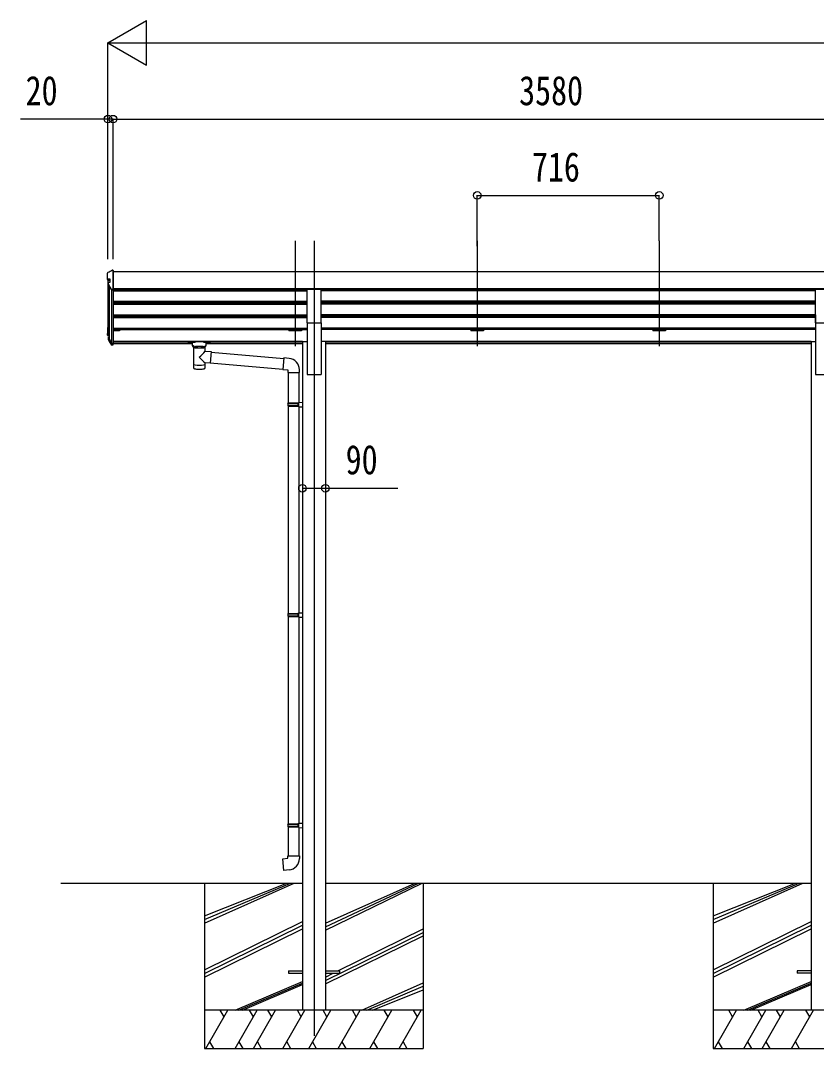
# Model space of a CAD drawing. Units: millimetres, scale not verified. Extents: x -14718 to 14718, y -10395 to 10395.
# Drawn here: x -6830 to -3700, y -5488 to -1447 of the extents above; entities that cross this region are included whole.
import ezdxf
from ezdxf.enums import TextEntityAlignment as Align

# ---------------------------------------------------------------- set-up
doc = ezdxf.new("R2010")
doc.units = ezdxf.units.MM
doc.header["$LTSCALE"] = 40
for name, color, linetype in [('0-3_YKK_12', 2, 'Continuous'), ('0-4_YKK_13', 4, 'Continuous'), ('0-5_YKK_A1', 4, 'Continuous'), ('0-6_YKK_D', 6, 'Continuous')]:
    doc.layers.add(name, color=color, linetype=linetype)
doc.styles.add('ＭＳ ゴシック', font='')
doc.styles.get('ＭＳ ゴシック').set_extended_font_data('MS Gothic')

msp = doc.modelspace()

# ---------------------------------------------------------------- linework, layer by layer
at = {"layer": '0-3_YKK_12'}
for p, q in [((-5750.43, -2313.1), (-5750.43, -2726.37)), ((-5676.23, -2313.1), (-5676.23, -2790.62)), ((-5034.43, -2313.1), (-5034.43, -2726.37)), ((-4318.43, -2313.1), (-4318.43, -2726.37)), ((-5676.23, -2743.94), (-5676.23, -5437.51))]:
    msp.add_line(p, q, dxfattribs=at)
at = {"layer": '0-4_YKK_13'}
for p, q in [((-6488.43, -2460.64), (-6488.43, -2439.61)), ((-6488.43, -2465.21), (-6488.43, -2460.64)), ((-6467.45, -2428.31), (-6466.43, -2428.31)), ((-6466.43, -2502.38), (-6466.43, -2428.31)), ((-6486.43, -2467.2), (-6477.63, -2467.2)), ((-6486.06, -2477.98), (-6486.06, -2482.16)), ((-6485.82, -2483.11), (-6474.2, -2504.45)), ((-6472.44, -2502.38), (-6466.43, -2502.38)), ((-5703.73, -2634.94), (-5703.73, -2503.14)), ((-5703.73, -2503.14), (-5648.73, -2503.14)), ((-5648.73, -2634.94), (-5648.73, -2503.14)), ((-3703.73, -2634.94), (-3703.73, -2503.14)), ((-3703.73, -2503.14), (-3648.73, -2503.14)), ((-6472.44, -2505.49), (-6466.43, -2505.49)), ((-6488.43, -2655.76), (-6488.43, -2676.68)), ((-6486.93, -2655.76), (-6486.93, -2676.68)), ((-5703.73, -2634.94), (-5648.73, -2634.94)), ((-3703.73, -2634.94), (-3648.73, -2634.94)), ((-6488.43, -2683.24), (-6488.43, -2676.68)), ((-6486.43, -2677.17), (-6481.66, -2677.17)), ((-6486.43, -2678.66), (-6481.66, -2678.66)), ((-6481.66, -2685.2), (-6486.43, -2685.2)), ((-6486.06, -2693.62), (-6486.06, -2699.78)), ((-6485.82, -2694.57), (-6474.2, -2715.91)), ((-6484.5, -2693.86), (-6472.88, -2715.2)), ((-6481.46, -2691.59), (-6484.17, -2691.64)), ((-6481.46, -2692.99), (-6484.09, -2693.13)), ((-6481.46, -2693.51), (-6484.09, -2693.65)), ((-6483.31, -2695.52), (-6472.71, -2714.97)), ((-6472.44, -2715.46), (-6466.43, -2715.46)), ((-6472.44, -2716.95), (-6466.43, -2716.95)), ((-6472.44, -2722.05), (-6466.43, -2722.05)), ((-6466.43, -2715.46), (-6466.43, -2715.19)), ((-6466.43, -2716.95), (-6466.43, -2715.46)), ((-6466.43, -2722.05), (-6466.43, -2716.95)), ((-6169.72, -2713.17), (-6169.72, -2711.16)), ((-6154.22, -2723.78), (-6154.22, -2713.28)), ((-6148.57, -2731.35), (-6154.22, -2723.78)), ((-6153.27, -2711.56), (-6153.27, -2709.44)), ((-6101.18, -2709.44), (-6153.27, -2709.44)), ((-6153.27, -2711.56), (-6143.11, -2711.56)), ((-6150.13, -2730.78), (-6150.13, -2801.19)), ((-6148.56, -2731.36), (-6148.55, -2731.87)), ((-6141.8, -2727.13), (-6141.8, -2733.04)), ((-6141.8, -2727.13), (-6112.64, -2727.13)), ((-6141.8, -2727.13), (-6141.8, -2733.04)), ((-6112.64, -2727.13), (-6112.64, -2733.04)), ((-6112.64, -2727.13), (-6112.64, -2733.04)), ((-6111.33, -2711.56), (-6101.18, -2711.56)), ((-6105.89, -2731.87), (-6105.88, -2731.36)), ((-6105.87, -2731.35), (-6100.22, -2723.78)), ((-6104.33, -2745.81), (-6104.33, -2730.78)), ((-6104.32, -2745.81), (-6080.4, -2747.91)), ((-6101.18, -2711.56), (-6101.18, -2709.44)), ((-6100.22, -2723.78), (-6100.22, -2713.28)), ((-6084.72, -2713.17), (-6084.72, -2711.16)), ((-6080.4, -2747.91), (-6084.39, -2793.53)), ((-6080.57, -2749.8), (-5795.52, -2774.74)), ((-6080.54, -2749.5), (-6080.54, -2749.5)), ((-5774.51, -2774.57), (-5795.34, -2772.75)), ((-6150.13, -2801.19), (-6150.13, -2802.68)), ((-6150.13, -2802.68), (-6150.13, -2810.61)), ((-6104.33, -2801.19), (-6104.33, -2791.79)), ((-6104.33, -2802.68), (-6104.33, -2801.19)), ((-6104.33, -2810.61), (-6104.33, -2802.68)), ((-6084.39, -2793.53), (-6104.32, -2791.79)), ((-6084.41, -2793.53), (-6084.39, -2793.52)), ((-6084.23, -2791.64), (-5799.18, -2816.58)), ((-5733.43, -2830.31), (-5733.43, -2819.4)), ((-5779.43, -2830.31), (-5733.43, -2830.31)), ((-5777.43, -2830.31), (-5777.43, -2950.08)), ((-5735.43, -2830.31), (-5735.43, -2947.52)), ((-5737.43, -2947.58), (-5721.43, -2947.11)), ((-5737.43, -2949.58), (-5737.43, -2947.58)), ((-5737.43, -2949.58), (-5735.43, -2949.58)), ((-5721.43, -2947.11), (-5721.43, -2965.05)), ((-5779.43, -2952.08), (-5778.43, -2950.08)), ((-5779.43, -2952.08), (-5735.43, -2952.08)), ((-5779.43, -2952.08), (-5779.43, -2960.08)), ((-5779.43, -2960.08), (-5735.43, -2960.08)), ((-5779.43, -2960.08), (-5778.43, -2962.08)), ((-5778.43, -2950.08), (-5735.43, -2950.08)), ((-5778.43, -2962.08), (-5735.43, -2962.08)), ((-5777.43, -2962.08), (-5777.43, -3777.45)), ((-5739.9, -2952.08), (-5740.33, -2950.08)), ((-5737.43, -2964.58), (-5737.43, -2962.58)), ((-5737.43, -2964.58), (-5721.43, -2965.05)), ((-5735.43, -2964.64), (-5735.43, -3774.89)), ((-5779.43, -3779.45), (-5778.43, -3777.45)), ((-5779.43, -3779.45), (-5735.43, -3779.45)), ((-5779.43, -3779.45), (-5779.43, -3787.45)), ((-5779.43, -3787.45), (-5735.43, -3787.45)), ((-5779.43, -3787.45), (-5778.43, -3789.45)), ((-5778.43, -3777.45), (-5735.43, -3777.45)), ((-5778.43, -3789.45), (-5735.43, -3789.45)), ((-5777.43, -3789.45), (-5777.43, -4604.83)), ((-5739.9, -3779.45), (-5740.33, -3777.45)), ((-5737.43, -3774.95), (-5721.43, -3774.48)), ((-5737.43, -3776.95), (-5737.43, -3774.95)), ((-5737.43, -3776.95), (-5735.43, -3776.95)), ((-5737.43, -3791.95), (-5737.43, -3789.95)), ((-5737.43, -3791.95), (-5721.43, -3792.42)), ((-5735.43, -3792.01), (-5735.43, -4602.27)), ((-5721.43, -3774.48), (-5721.43, -3792.42)), ((-5779.43, -4606.83), (-5778.43, -4604.83)), ((-5778.43, -4604.83), (-5735.43, -4604.83)), ((-5739.9, -4606.83), (-5740.33, -4604.83)), ((-5737.43, -4602.33), (-5721.43, -4601.86)), ((-5737.43, -4604.33), (-5737.43, -4602.33)), ((-5737.43, -4604.33), (-5735.43, -4604.33)), ((-5721.43, -4601.86), (-5721.43, -4619.8)), ((-5779.43, -4606.83), (-5735.43, -4606.83)), ((-5779.43, -4606.83), (-5779.43, -4614.83)), ((-5779.43, -4614.83), (-5735.43, -4614.83)), ((-5779.43, -4614.83), (-5778.43, -4616.83)), ((-5778.43, -4616.83), (-5735.43, -4616.83)), ((-5777.43, -4616.83), (-5777.43, -4729.94)), ((-5737.43, -4619.33), (-5737.43, -4617.33)), ((-5737.43, -4619.33), (-5721.43, -4619.8)), ((-5735.43, -4619.39), (-5735.43, -4729.94)), ((-5779.43, -4729.94), (-5733.43, -4729.94)), ((-5779.43, -4739.94), (-5779.43, -4729.94)), ((-5733.43, -4729.94), (-5733.43, -4740.86)), ((-5776.43, -5183.01), (-5776.43, -5192.01)), ((-5776.43, -5183.01), (-5721.43, -5183.01)), ((-5776.43, -5192.01), (-5721.43, -5192.01)), ((-5631.23, -5183.01), (-5576.23, -5183.01)), ((-5631.23, -5192.01), (-5576.23, -5192.01)), ((-5576.23, -5183.01), (-5576.23, -5192.01)), ((-3776.43, -5183.01), (-3776.43, -5192.01)), ((-3721.43, -5183.01), (-3776.43, -5183.01)), ((-3721.43, -5192.01), (-3776.43, -5192.01))]:
    msp.add_line(p, q, dxfattribs=at)
for points in [[(-6477.63, -2475.58), (-6477.63, -2462.66), (-6486.43, -2462.66)], [(-6467.45, -2428.31), (-6468.11, -2428.41), (-6468.36, -2428.52)], [(-6485.82, -2483.11), (-6486, -2482.64), (-6486.06, -2482.16)], [(-6483.43, -2695.05), (-6483.4, -2695.29), (-6483.31, -2695.52)], [(-6141.8, -2733.04), (-6142.62, -2732.28), (-6143.06, -2731.87), (-6144.64, -2730.38), (-6145.05, -2729.98), (-6146.15, -2728.95), (-6146.69, -2728.48), (-6147.34, -2727.94), (-6148.52, -2727.03), (-6149.66, -2726.24), (-6150.72, -2725.58), (-6151.69, -2725.02), (-6152.52, -2724.58), (-6153.67, -2724.02), (-6154.22, -2723.77)], [(-6141.8, -2727.13), (-6140.04, -2728.96), (-6138.22, -2730.35)], [(-6138.22, -2730.35), (-6137.1, -2731.05), (-6135.95, -2731.68), (-6134.76, -2732.23), (-6133.54, -2732.7), (-6132.31, -2733.08), (-6131.05, -2733.38), (-6129.78, -2733.6), (-6128.5, -2733.73), (-6127.22, -2733.77), (-6125.94, -2733.73), (-6124.66, -2733.6), (-6123.39, -2733.38), (-6122.13, -2733.08), (-6120.9, -2732.7), (-6119.68, -2732.23), (-6118.5, -2731.68), (-6117.34, -2731.05), (-6116.22, -2730.35)], [(-6112.64, -2727.13), (-6114.41, -2728.96), (-6116.22, -2730.35)], [(-6112.64, -2733.04), (-6111.82, -2732.28), (-6111.38, -2731.87), (-6109.8, -2730.38), (-6109.39, -2729.98), (-6108.29, -2728.95), (-6107.75, -2728.48), (-6107.1, -2727.94), (-6105.92, -2727.03), (-6104.78, -2726.24), (-6103.72, -2725.58), (-6102.76, -2725.02), (-6101.92, -2724.58), (-6100.77, -2724.02), (-6100.22, -2723.77)], [(-5795.34, -2772.75), (-5799.35, -2818.57), (-5779.43, -2820.31), (-5779.43, -2830.31)], [(-5737.43, -2962.58), (-5735.43, -2962.58), (-5735.43, -2949.58)], [(-5739.9, -2952.08), (-5739.9, -2960.08), (-5740.33, -2962.08)], [(-5739.9, -3779.45), (-5739.9, -3787.45), (-5740.33, -3789.45)], [(-5737.43, -3789.95), (-5735.43, -3789.95), (-5735.43, -3776.95)], [(-5737.43, -4617.33), (-5735.43, -4617.33), (-5735.43, -4604.33)], [(-5739.9, -4606.83), (-5739.9, -4614.83), (-5740.33, -4616.83)], [(-5774.51, -4785.68), (-5795.34, -4787.51), (-5799.35, -4741.68), (-5779.43, -4739.94)]]:
    msp.add_lwpolyline(points, dxfattribs=at)
for centre, radius, start, end in [((-6486.44, -2439.62), 1.99, 92.61029, 179.78273), ((-6486.42, -2460.65), 2.01, 179.65646, 269.73028), ((-6486.44, -2465.21), 2, 180.1578, 270.15693), ((-6484.02, -2477.98), 2.05, 94.16146, 208.53562), ((-6472.42, -2500.41), 1.98, 206.22789, 269.52692), ((-6472.44, -2503.49), 2, 208.65684, 270.0631), ((-6486.44, -2655.77), 1.99, 95.57947, 179.8532), ((-6486.43, -2655.77), 0.498, 113.46256, 179.8532), ((-6486.43, -2656.29), 0.498, 113.46256, 179.8532), ((-6486.44, -2676.67), 2, 180.1578, 270.15693), ((-6486.46, -2683.22), 1.98, 180.53254, 270.72538), ((-6486.43, -2676.67), 0.499, 180.1578, 270.15693), ((-6485.43, -2676.2), 0.996, 180.13284, 257.20178), ((-6484.07, -2693.62), 1.99, 92.73844, 208.43621), ((-6484.27, -2699.81), 1.79, 179.20521, 209.83812), ((-6484.07, -2693.62), 0.497, 92.73844, 208.43621), ((-6484.06, -2694.15), 0.5, 92.92822, 148.19941), ((-6472.44, -2714.95), 2, 208.65684, 270.0631), ((-6472.47, -2720.03), 2.02, 210.93953, 270.83929), ((-6472.44, -2714.96), 0.5, 208.65684, 270.0631), ((-6471.84, -2714.49), 1, 208.65405, 257.13177), ((-6466.73, -2715.19), 0.298, 293.5963, 359.91972), ((-6207.42, -2670.32), 127.78, 308.87342, 323.78673), ((-6013.64, -2674.38), 148.36, 220.03306, 232.31976), ((-5778.43, -2819.4), 45, 0, 85), ((-6145.13, -2810.61), 5, 180, 259.32659), ((-6109.33, -2810.61), 5, 280.67342, 0), ((-5778.43, -4740.86), 45, 275, 0)]:
    msp.add_arc(centre, radius, start, end, dxfattribs=at)
for centre, major_axis, ratio, start_param, end_param in [((-6611, -2456.02), (2175.25, 113.38), 0.005463, 1.5132142, 1.5132624), ((-6499.18, -2456.02), (222.61, 113.61), 0.042479, 1.4102522, 1.4918239), ((-6504.51, -2456.02), (-61.55, 113.97), 0.043861, 4.2804044, 4.4860427), ((-5882.3, -2456.02), (2175.25, 113.38), 0.005463, 1.847733, 1.8508593), ((-6504.51, -2655.04), (-61.55, 113.97), 0.043861, 1.9592168, 2.1648551), ((-6153.27, -2713.17), (16.45, 0), 0.098162, 1.5707963, 4.6543397), ((-6153.27, -2711.16), (-16.45, 0), 0.104529, 4.712389, 6.2831853), ((-6143.11, -2713.28), (11.11, 0), 0.152515, 1.5707963, 3.1415927), ((-6127.23, -2730.78), (22.9, 0), 0.130526, 2.9082195, 6.5147838), ((-6127.22, -2730.99), (-21.53, 0), 0.129428, 0.1297924, 3.0084543), ((-6111.33, -2713.28), (-11.11, 0), 0.152515, 3.1415927, 4.712389), ((-6101.18, -2711.16), (16.45, 0), 0.104529, 6.2831853, 7.8539816), ((-6101.18, -2713.17), (-16.45, 0), 0.098162, 1.6288456, 4.712389), ((-6127.23, -2798.2), (22.9, 0), 0.130526, 3.1415927, 6.2831853), ((-6127.23, -2813.82), (22.9, 0), 0.130526, 3.7473022, 5.6774759)]:
    msp.add_ellipse(centre, major_axis=major_axis, ratio=ratio, start_param=start_param, end_param=end_param, dxfattribs=at)
for centre, major_axis in [((-6162.22, -2713.19), (3, 0)), ((-6092.22, -2713.19), (-3, 0))]:
    msp.add_ellipse(centre, major_axis=major_axis, ratio=0.107858, dxfattribs=at)
at = {"layer": '0-5_YKK_A1'}
for p, q in [((-6466.43, -2429.52), (-6466.43, -2718.09)), ((-2886.43, -2434.1), (-6466.23, -2434.1)), ((-6486.43, -2467.2), (-6486.43, -2676.2)), ((-6481.46, -2491.11), (-6481.46, -2698.54)), ((-2886.44, -2500.7), (-6466.24, -2500.7)), ((-6466.23, -2503.95), (-5703.73, -2503.95)), ((-5703.73, -2504.06), (-6466.23, -2504.06)), ((-6441.23, -2508.5), (-6441.23, -2504.06)), ((-5775.43, -2503.95), (-5775.43, -2508.5)), ((-5725.43, -2508.5), (-5725.43, -2503.95)), ((-3703.73, -2503.95), (-5648.73, -2503.95)), ((-5059.43, -2503.95), (-5059.43, -2508.5)), ((-5009.43, -2508.5), (-5009.43, -2503.95)), ((-4343.43, -2503.95), (-4343.43, -2508.5)), ((-4293.43, -2508.5), (-4293.43, -2503.95)), ((-6472.43, -2505.49), (-6472.44, -2715.29)), ((-6466.23, -2508.5), (-5703.73, -2508.5)), ((-3703.73, -2508.5), (-5648.73, -2508.5)), ((-6466.23, -2550.37), (-5703.73, -2550.37)), ((-6466.23, -2551.87), (-5703.73, -2551.87)), ((-6466.23, -2556.19), (-5703.73, -2556.19)), ((-6466.23, -2561.07), (-5703.73, -2561.07)), ((-6441.23, -2561.07), (-6441.23, -2556.19)), ((-5775.43, -2556.19), (-5775.43, -2561.07)), ((-5725.43, -2561.07), (-5725.43, -2556.19)), ((-3703.73, -2550.37), (-5648.73, -2550.37)), ((-3703.73, -2551.87), (-5648.73, -2551.87)), ((-3703.73, -2556.19), (-5648.73, -2556.19)), ((-3703.73, -2561.07), (-5648.73, -2561.07)), ((-5059.43, -2556.19), (-5059.43, -2561.07)), ((-5009.43, -2561.07), (-5009.43, -2556.19)), ((-4343.43, -2556.19), (-4343.43, -2561.07)), ((-4293.43, -2561.07), (-4293.43, -2556.19)), ((-6466.23, -2602.95), (-5703.73, -2602.95)), ((-6466.23, -2604.45), (-5703.73, -2604.45)), ((-6466.23, -2608.76), (-5703.73, -2608.76)), ((-6466.23, -2613.65), (-5703.73, -2613.65)), ((-6441.23, -2613.65), (-6441.23, -2608.76)), ((-5775.43, -2608.76), (-5775.43, -2613.65)), ((-5725.43, -2613.65), (-5725.43, -2608.76)), ((-3703.73, -2602.95), (-5648.73, -2602.95)), ((-3703.73, -2604.45), (-5648.73, -2604.45)), ((-3703.73, -2608.76), (-5648.73, -2608.76)), ((-3703.73, -2613.65), (-5648.73, -2613.65)), ((-5059.43, -2608.76), (-5059.43, -2613.65)), ((-5009.43, -2613.65), (-5009.43, -2608.76)), ((-4343.43, -2608.76), (-4343.43, -2613.65)), ((-4293.43, -2613.65), (-4293.43, -2608.76)), ((-3703.73, -2603.05), (-3703.73, -2837.51)), ((-6466.23, -2655.53), (-5703.73, -2655.53)), ((-6466.23, -2657.03), (-5703.73, -2657.03)), ((-6466.23, -2661.34), (-5703.73, -2661.34)), ((-6441.23, -2666.86), (-6466.23, -2666.86)), ((-6441.23, -2661.34), (-6441.23, -2666.86)), ((-6441.23, -2661.7), (-5703.73, -2661.7)), ((-5775.43, -2661.34), (-5775.43, -2666.86)), ((-5725.43, -2666.86), (-5775.43, -2666.86)), ((-5725.43, -2661.34), (-5725.43, -2666.86)), ((-5703.73, -2634.94), (-5703.73, -2837.51)), ((-5648.73, -2634.94), (-5648.73, -2837.51)), ((-3703.73, -2655.53), (-5648.73, -2655.53)), ((-3703.73, -2657.03), (-5648.73, -2657.03)), ((-3703.73, -2661.34), (-5648.73, -2661.34)), ((-4251.23, -2661.7), (-5648.73, -2661.7)), ((-5059.43, -2661.34), (-5059.43, -2666.86)), ((-5009.43, -2666.86), (-5059.43, -2666.86)), ((-5009.43, -2661.34), (-5009.43, -2666.86)), ((-4343.43, -2661.34), (-4343.43, -2666.86)), ((-4293.43, -2666.86), (-4343.43, -2666.86)), ((-4293.43, -2661.34), (-4293.43, -2666.86)), ((-3703.73, -2661.7), (-4201.23, -2661.7)), ((-5721.43, -2708.93), (-6466.43, -2708.93)), ((-6167.15, -2710.34), (-6466.43, -2710.34)), ((-6154.22, -2718.02), (-6466.43, -2718.02)), ((-5721.43, -2718.02), (-6100.22, -2718.02)), ((-5721.43, -2710.34), (-6087.29, -2710.34)), ((-5721.43, -2708.51), (-5721.43, -5337.51)), ((-5721.43, -2708.51), (-5703.73, -2708.51)), ((-5631.03, -2708.51), (-5648.73, -2708.51)), ((-5631.03, -2708.51), (-5631.03, -5337.51)), ((-3721.43, -2708.93), (-5631.03, -2708.93)), ((-3721.43, -2710.34), (-5631.03, -2710.34)), ((-3721.43, -2718.02), (-5631.03, -2718.02)), ((-3721.43, -2708.51), (-3721.43, -5337.51)), ((-3721.43, -2708.51), (-3703.73, -2708.51)), ((-5703.73, -2837.51), (-5648.73, -2837.51)), ((-3703.73, -2837.51), (-3648.73, -2837.51)), ((-6671.43, -4837.51), (-5721.43, -4837.51)), ((-6106.43, -4837.51), (-6106.43, -5487.51)), ((-6106.43, -4966.49), (-5782.45, -4837.51)), ((-6106.43, -4980.63), (-5768.31, -4837.51)), ((-6106.43, -4994.77), (-5754.16, -4837.51)), ((-5631.43, -4837.51), (-3721.43, -4837.51)), ((-5631.03, -5022.94), (-5250.8, -4837.51)), ((-5631.03, -5008.81), (-5264.94, -4837.51)), ((-5631.03, -4994.67), (-5279.08, -4837.51)), ((-5246.43, -4837.51), (-5246.43, -5487.51)), ((-4106.43, -4837.51), (-4106.43, -5487.51)), ((-4106.43, -4966.49), (-3782.45, -4837.51)), ((-4106.43, -4980.63), (-3768.31, -4837.51)), ((-4106.43, -4994.77), (-3754.17, -4837.51)), ((-6106.43, -5178.62), (-5721.43, -4988.62)), ((-6106.43, -5192.76), (-5721.43, -5002.76)), ((-4106.43, -5178.62), (-3721.43, -4988.62)), ((-4106.43, -5192.76), (-3721.43, -5002.76)), ((-6106.43, -5206.9), (-5721.43, -5016.9)), ((-5631.03, -5220.93), (-5246.43, -5031.13)), ((-5631.03, -5233.92), (-5246.43, -5045.27)), ((-5582.84, -5183.01), (-5246.43, -5016.99)), ((-4106.43, -5206.9), (-3721.43, -5016.9)), ((-5631.03, -5206.79), (-5601.08, -5192.01)), ((-5986.18, -5337.51), (-5721.43, -5224.38)), ((-5972.03, -5337.51), (-5721.43, -5230.42)), ((-5957.89, -5337.51), (-5721.43, -5236.46)), ((-5488.26, -5337.51), (-5246.43, -5229.12)), ((-5468.08, -5337.51), (-5246.43, -5243.26)), ((-3986.18, -5337.51), (-3721.43, -5224.38)), ((-3972.04, -5337.51), (-3721.43, -5230.42)), ((-3957.89, -5337.51), (-3721.43, -5236.46)), ((-5446.59, -5337.51), (-5246.43, -5257.4)), ((-5246.43, -5337.51), (-6106.43, -5337.51)), ((-6101.75, -5487.51), (-6015.14, -5337.51)), ((-6030.14, -5363.49), (-6045.15, -5337.51)), ((-5986.28, -5487.51), (-5899.67, -5337.51)), ((-5914.67, -5363.49), (-5929.68, -5337.51)), ((-5913.81, -5487.51), (-5827.21, -5337.51)), ((-5842.21, -5363.49), (-5857.21, -5337.51)), ((-5798.34, -5487.51), (-5711.74, -5337.51)), ((-5726.74, -5363.49), (-5741.74, -5337.51)), ((-5697.09, -5487.51), (-5610.48, -5337.51)), ((-5625.48, -5363.49), (-5640.49, -5337.51)), ((-5581.62, -5487.51), (-5495.01, -5337.51)), ((-5510.01, -5363.49), (-5525.02, -5337.51)), ((-5456.66, -5487.51), (-5370.06, -5337.51)), ((-5385.06, -5363.49), (-5400.06, -5337.51)), ((-5341.19, -5487.51), (-5254.59, -5337.51)), ((-5269.59, -5363.49), (-5284.59, -5337.51)), ((-3246.43, -5337.51), (-4106.43, -5337.51)), ((-4101.75, -5487.51), (-4015.15, -5337.51)), ((-4030.15, -5363.49), (-4045.15, -5337.51)), ((-3986.28, -5487.51), (-3899.68, -5337.51)), ((-3914.68, -5363.49), (-3929.68, -5337.51)), ((-3913.81, -5487.51), (-3827.21, -5337.51)), ((-3842.21, -5363.49), (-3857.21, -5337.51)), ((-3798.34, -5487.51), (-3711.74, -5337.51)), ((-3726.74, -5363.49), (-3741.74, -5337.51)), ((-6106.43, -5487.51), (-5246.43, -5487.51)), ((-6086.75, -5461.53), (-6071.75, -5487.51)), ((-5971.28, -5461.53), (-5956.28, -5487.51)), ((-5898.81, -5461.53), (-5883.81, -5487.51)), ((-5783.34, -5461.53), (-5768.34, -5487.51)), ((-5682.09, -5461.53), (-5667.09, -5487.51)), ((-5566.62, -5461.53), (-5551.62, -5487.51)), ((-5441.66, -5461.53), (-5426.66, -5487.51)), ((-5326.19, -5461.53), (-5311.19, -5487.51)), ((-4106.43, -5487.51), (-3246.43, -5487.51)), ((-4086.75, -5461.53), (-4071.75, -5487.51)), ((-3971.28, -5461.53), (-3956.28, -5487.51)), ((-3898.81, -5461.53), (-3883.81, -5487.51)), ((-3783.34, -5461.53), (-3768.34, -5487.51))]:
    msp.add_line(p, q, dxfattribs=at)
at = {"layer": '0-6_YKK_D'}
for p, q in [((-6486.43, -1534.09), (-6334.88, -1446.59)), ((-6334.88, -1621.59), (-6334.88, -1446.59)), ((-6486.43, -2384.1), (-6486.43, -1533.09)), ((-6486.43, -1534.09), (-6334.88, -1621.59)), ((-6486.43, -1534.09), (-6183.32, -1534.09)), ((-6311.43, -1534.09), (-177.23, -1534.09)), ((-6486.43, -1834.09), (-6830.23, -1834.09)), ((-6486.43, -2384.1), (-6486.43, -1833.09)), ((-6466.43, -1834.09), (-6486.43, -1834.09)), ((-6466.43, -2384.1), (-6466.43, -1833.09)), ((-6466.43, -2384.1), (-6466.43, -1833.09)), ((-6466.43, -1834.09), (-2886.43, -1834.09)), ((-6466.43, -1834.09), (-6406.93, -1834.09)), ((-5034.43, -2333.35), (-5034.43, -2133.09)), ((-5034.43, -2134.09), (-4318.43, -2134.09)), ((-4318.43, -2312.1), (-4318.43, -2133.09))]:
    msp.add_line(p, q, dxfattribs=at)
msp.add_lwpolyline([(-5721.63, -3285.11), (-5631.23, -3285.11), (-5346.93, -3285.11)], dxfattribs=at)
for centre in [(-6486.43, -1834.09), (-6466.43, -1834.09), (-6466.43, -1834.09), (-5034.43, -2134.09), (-4318.43, -2134.09), (-5721.63, -3285.11), (-5631.23, -3285.11)]:
    msp.add_circle(centre, 14.88, dxfattribs=at)

# ---------------------------------------------------------------- texts
at = {"layer": '0-6_YKK_D', "style": 'ＭＳ ゴシック', "width": 0.8}
for s, p in [('20', (-6810.23, -1814.09)), ('3580', (-4869.63, -1814.09)), ('716', (-4819.23, -2114.09)), ('90', (-5551.73, -3265.11))]:
    msp.add_text(s, height=115.5, dxfattribs=at).set_placement(p, align=Align.BOTTOM_LEFT)

doc.saveas('drawing.dxf')
